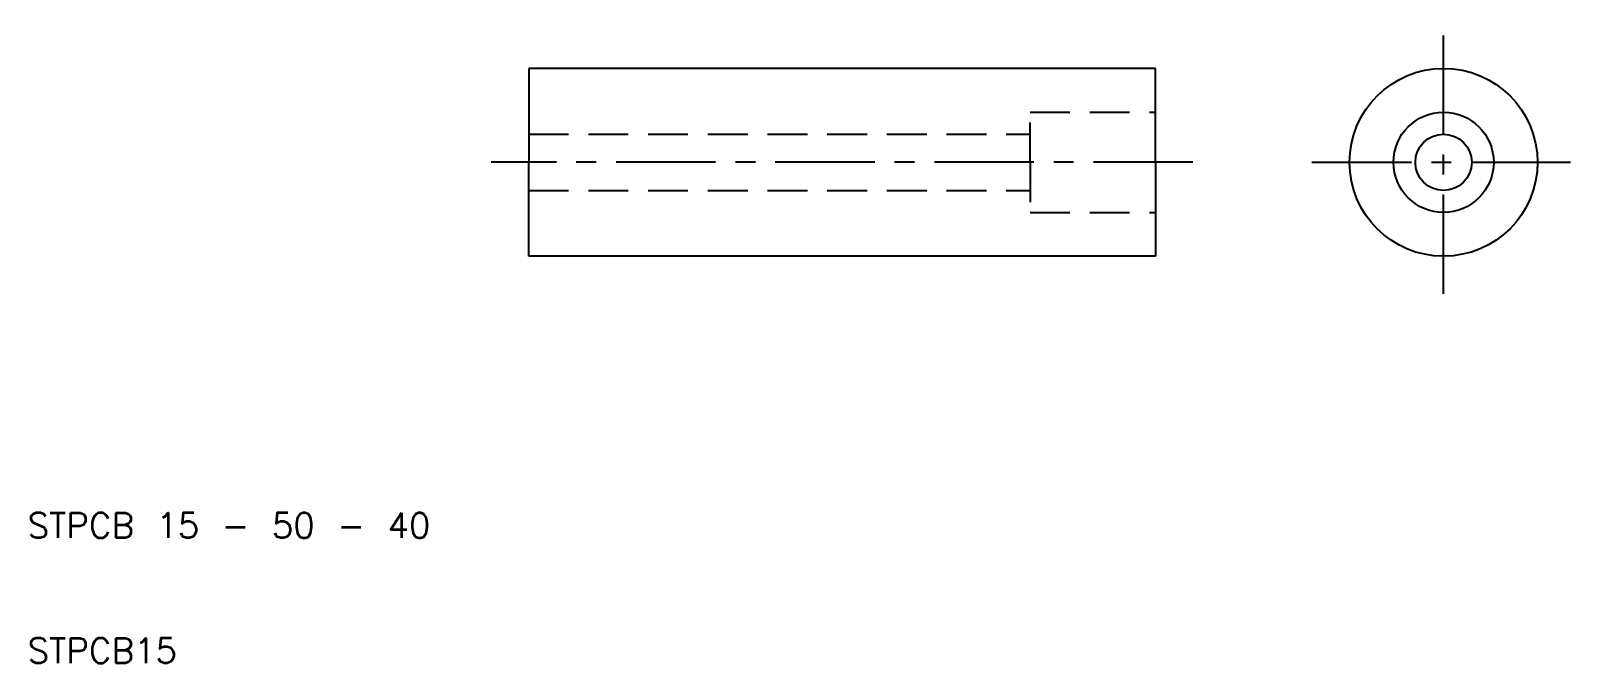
# Model space of a CAD drawing. Extents: x 10 to 133, y 10 to 60.
import ezdxf

# ---------------------------------------------------------------- set-up
doc = ezdxf.new("R2010")
doc.units = 0
doc.header["$LTSCALE"] = 0.25
doc.linetypes.add('CENTER', pattern=[50.8, 31.75, -6.35, 6.35, -6.35])
doc.linetypes.add('DASHED', pattern=[19.05, 12.7, -6.35])
doc.layers.get('0').update_dxf_attribs({"linetype": 'CONTINUOUS'})
doc.layers.add('CENTER', color=1, linetype='CENTER')
doc.styles.get("Standard").update_dxf_attribs({"font": 'txt.shx', "bigfont": 'extfont.shx'})

msp = doc.modelspace()

# ---------------------------------------------------------------- linework, layer by layer
for p, q in [((100, 57.5), (50, 57.5)), ((50, 57.5), (50, 50)), ((100, 50), (100, 57.5)), ((50, 42.5), (50, 50)), ((100, 50), (100, 42.5)), ((100, 42.5), (50, 42.5))]:
    msp.add_line(p, q)
at = {"color": 3, "linetype": 'DASHED'}
for p, q in [((90, 54), (100, 54)), ((90, 50), (90, 54)), ((50, 52.25), (90, 52.25)), ((90, 50), (90, 46)), ((50, 47.75), (90, 47.75)), ((90, 46), (100, 46))]:
    msp.add_line(p, q, dxfattribs=at)
for radius in [7.5, 4, 2.25]:
    msp.add_circle((123, 50), radius)
at = {"layer": 'CENTER', "color": 1, "linetype": 'CENTER'}
for p, q in [((123, 39.5), (123, 60.5)), ((103, 50), (47, 50)), ((112.5, 50), (133.5, 50))]:
    msp.add_line(p, q, dxfattribs=at)

# ---------------------------------------------------------------- texts
for s, p in [('STPCB 15 - 50 - 40', (10, 20)), ('STPCB15', (10, 10))]:
    msp.add_text(s, height=2).set_placement(p)

doc.saveas('drawing.dxf')
